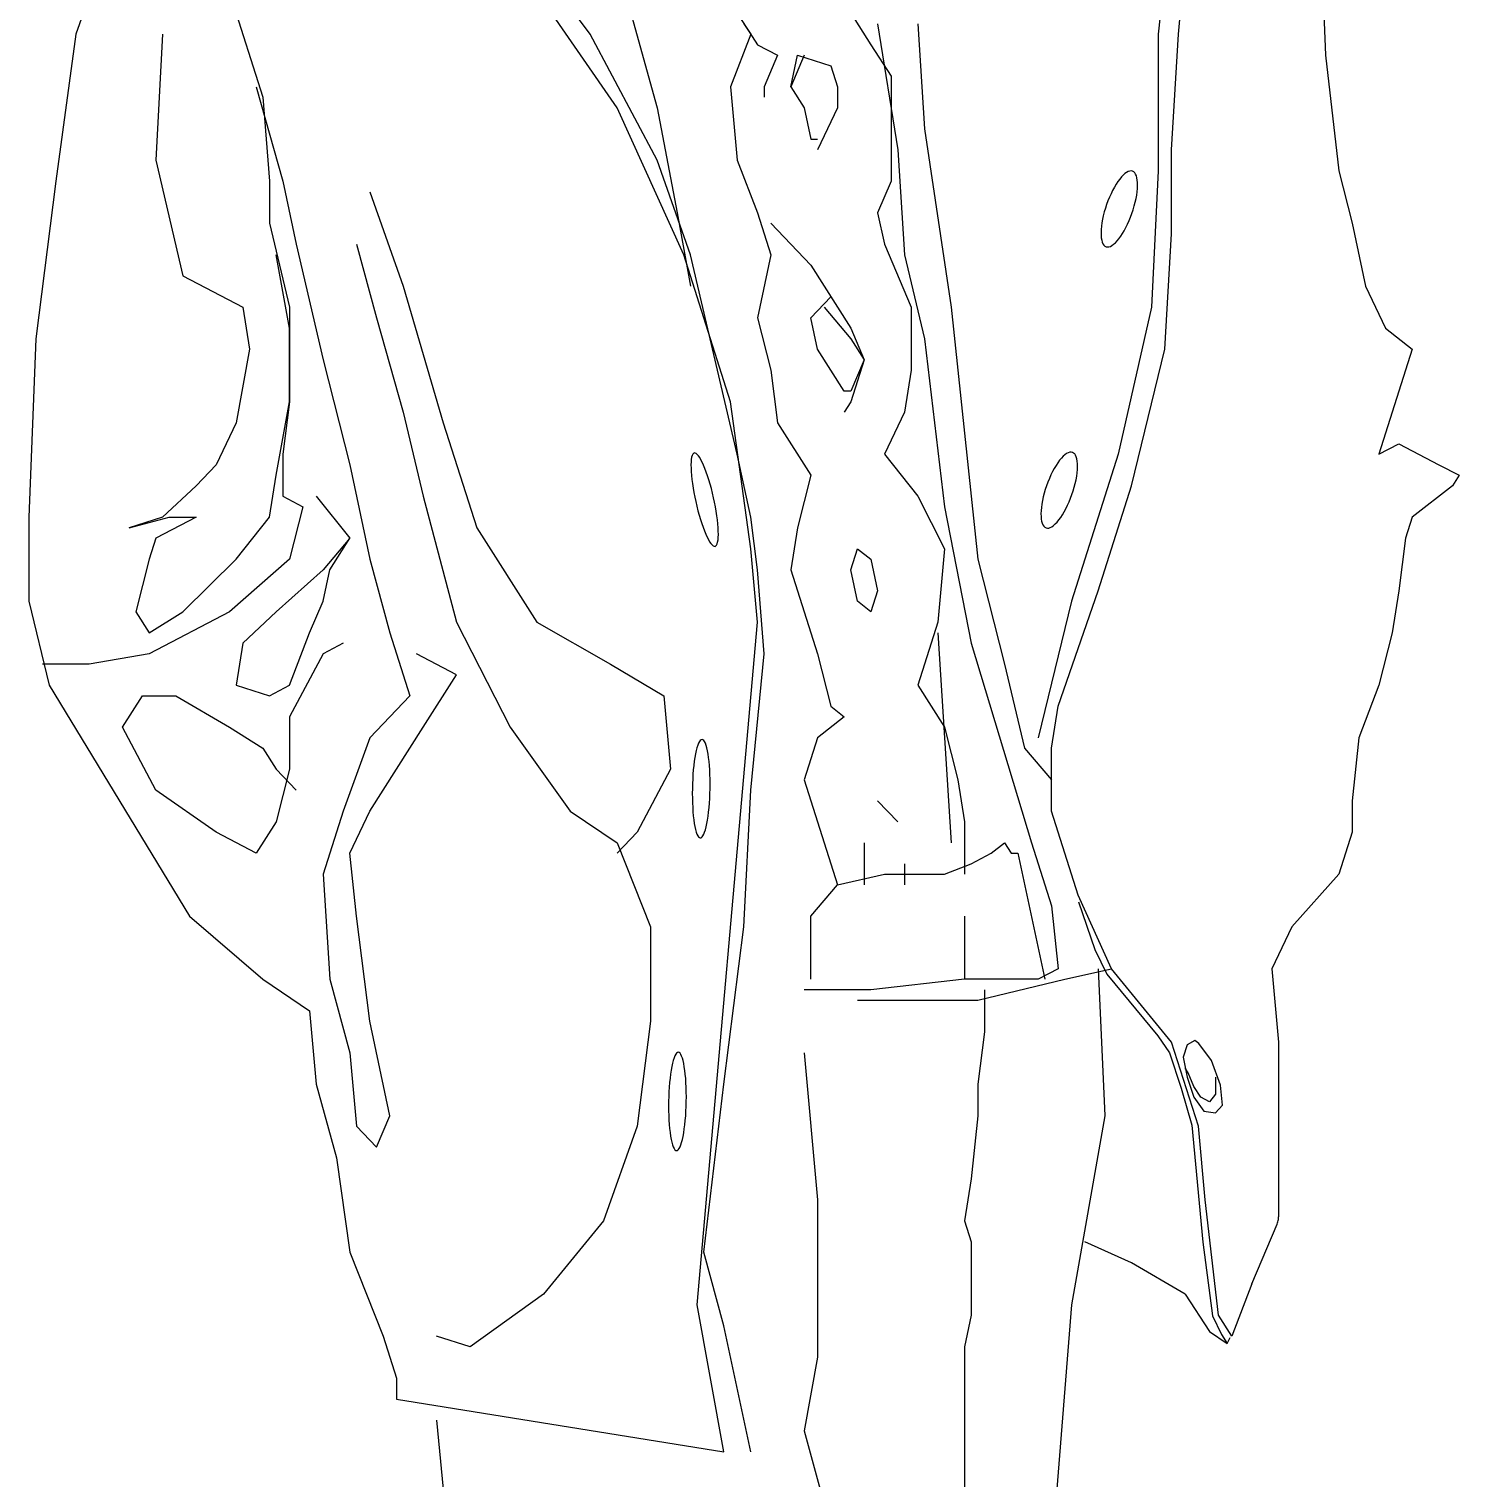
# Model space of a CAD drawing. Header units: millimetres. Extents: x -1628.6 to -1628.04, y 1864.31 to 1866.05.
# Drawn here: x -1628.603 to -1628.044, y 1865.103 to 1865.67 of the extents above; entities that cross this region are included whole.
import ezdxf

# ---------------------------------------------------------------- set-up
doc = ezdxf.new("R2010")
doc.units = ezdxf.units.MM
doc.header["$LTSCALE"] = 10
doc.layers.add('Humanos', color=2, linetype='Continuous')

msp = doc.modelspace()

# ---------------------------------------------------------------- linework, layer by layer
at = {"layer": 'Humanos'}
for p, q in [((-1628.5583, 1865.7417), (-1628.58442, 1865.66781)), ((-1628.09858, 1865.72527), (-1628.09597, 1865.6596)), ((-1628.15605, 1865.71707), (-1628.16127, 1865.66781)), ((-1628.37546, 1865.70475), (-1628.35717, 1865.63908)), ((-1628.15343, 1865.66781), (-1628.15082, 1865.69654)), ((-1628.37284, 1865.63908), (-1628.4068, 1865.68833)), ((-1628.38329, 1865.66781), (-1628.40158, 1865.69244)), ((-1628.52434, 1865.68423), (-1628.51128, 1865.64318)), ((-1628.32583, 1865.67601), (-1628.31799, 1865.6637)), ((-1628.28142, 1865.67601), (-1628.27359, 1865.6637)), ((-1628.32322, 1865.67191), (-1628.3206, 1865.66781)), ((-1628.27097, 1865.67191), (-1628.26314, 1865.62265)), ((-1628.2553, 1865.67191), (-1628.25269, 1865.63087)), ((-1628.58442, 1865.66781), (-1628.59225, 1865.61034)), ((-1628.55046, 1865.66781), (-1628.55307, 1865.61855)), ((-1628.35717, 1865.61855), (-1628.38329, 1865.66781)), ((-1628.3206, 1865.66781), (-1628.32844, 1865.64728)), ((-1628.16127, 1865.66781), (-1628.16127, 1865.61445)), ((-1628.15605, 1865.62265), (-1628.15343, 1865.66781)), ((-1628.31799, 1865.6637), (-1628.31016, 1865.6596)), ((-1628.31016, 1865.6596), (-1628.31538, 1865.64728)), ((-1628.30493, 1865.64728), (-1628.30232, 1865.6596)), ((-1628.29971, 1865.6596), (-1628.30493, 1865.64728)), ((-1628.30232, 1865.6596), (-1628.28926, 1865.6555)), ((-1628.27359, 1865.6637), (-1628.26575, 1865.65138)), ((-1628.09597, 1865.6596), (-1628.09074, 1865.61445)), ((-1628.28926, 1865.6555), (-1628.28665, 1865.64728)), ((-1628.26575, 1865.65138), (-1628.26575, 1865.63087)), ((-1628.51389, 1865.64728), (-1628.50345, 1865.61034)), ((-1628.51128, 1865.64318), (-1628.50867, 1865.61034)), ((-1628.32844, 1865.64728), (-1628.32583, 1865.61855)), ((-1628.31538, 1865.64728), (-1628.31538, 1865.64318)), ((-1628.30493, 1865.64728), (-1628.29971, 1865.63908)), ((-1628.28665, 1865.64728), (-1628.28665, 1865.63908)), ((-1628.34672, 1865.58161), (-1628.37284, 1865.63908)), ((-1628.35717, 1865.63908), (-1628.34934, 1865.59803)), ((-1628.29971, 1865.63908), (-1628.2971, 1865.62677)), ((-1628.28665, 1865.63908), (-1628.29448, 1865.62265)), ((-1628.26575, 1865.63087), (-1628.26575, 1865.61034)), ((-1628.25269, 1865.63087), (-1628.24224, 1865.56108)), ((-1628.2971, 1865.62677), (-1628.29448, 1865.62677)), ((-1628.26314, 1865.62265), (-1628.26053, 1865.58161)), ((-1628.15605, 1865.58982), (-1628.15605, 1865.62265)), ((-1628.55307, 1865.61855), (-1628.54263, 1865.5734)), ((-1628.34411, 1865.58161), (-1628.35717, 1865.61855)), ((-1628.32583, 1865.61855), (-1628.31799, 1865.59803)), ((-1628.16127, 1865.61445), (-1628.16388, 1865.56108)), ((-1628.09074, 1865.61445), (-1628.08552, 1865.59393)), ((-1628.59225, 1865.61034), (-1628.60009, 1865.54877)), ((-1628.50867, 1865.61034), (-1628.50867, 1865.59393)), ((-1628.50345, 1865.61034), (-1628.49822, 1865.58571)), ((-1628.26575, 1865.61034), (-1628.27097, 1865.59803)), ((-1628.46949, 1865.60624), (-1628.45643, 1865.5693)), ((-1628.34934, 1865.59803), (-1628.34411, 1865.5693)), ((-1628.31799, 1865.59803), (-1628.31277, 1865.58161)), ((-1628.27097, 1865.59803), (-1628.26836, 1865.58571)), ((-1628.50867, 1865.59393), (-1628.50083, 1865.56108)), ((-1628.31277, 1865.59393), (-1628.2971, 1865.57751)), ((-1628.08552, 1865.59393), (-1628.0803, 1865.5693)), ((-1628.49822, 1865.58571), (-1628.48777, 1865.54057)), ((-1628.47471, 1865.58571), (-1628.46688, 1865.55698)), ((-1628.26836, 1865.58571), (-1628.25791, 1865.56108)), ((-1628.15866, 1865.54467), (-1628.15605, 1865.58982)), ((-1628.50083, 1865.55288), (-1628.50606, 1865.58161)), ((-1628.32844, 1865.52414), (-1628.34672, 1865.58161)), ((-1628.32583, 1865.50362), (-1628.34411, 1865.58161)), ((-1628.31277, 1865.58161), (-1628.31799, 1865.55698)), ((-1628.26053, 1865.58161), (-1628.25269, 1865.54877)), ((-1628.2971, 1865.57751), (-1628.28142, 1865.55288)), ((-1628.54263, 1865.5734), (-1628.51912, 1865.56108)), ((-1628.45643, 1865.5693), (-1628.44076, 1865.51594)), ((-1628.0803, 1865.5693), (-1628.07246, 1865.55288)), ((-1628.2971, 1865.55698), (-1628.28926, 1865.5652)), ((-1628.51912, 1865.56108), (-1628.51651, 1865.54467)), ((-1628.50083, 1865.56108), (-1628.50083, 1865.52414)), ((-1628.46688, 1865.55698), (-1628.45643, 1865.52004)), ((-1628.31799, 1865.55698), (-1628.31277, 1865.53647)), ((-1628.29448, 1865.54467), (-1628.2971, 1865.55698)), ((-1628.29187, 1865.56108), (-1628.28142, 1865.54877)), ((-1628.25791, 1865.56108), (-1628.25791, 1865.53647)), ((-1628.24224, 1865.56108), (-1628.23702, 1865.51184)), ((-1628.16388, 1865.56108), (-1628.17694, 1865.50362)), ((-1628.50083, 1865.52414), (-1628.50083, 1865.55288)), ((-1628.28142, 1865.55288), (-1628.2762, 1865.54057)), ((-1628.07246, 1865.55288), (-1628.06201, 1865.54467)), ((-1628.60009, 1865.54877), (-1628.6027, 1865.479)), ((-1628.28142, 1865.54877), (-1628.2762, 1865.54057)), ((-1628.25269, 1865.54877), (-1628.24485, 1865.4831)), ((-1628.51651, 1865.54467), (-1628.52173, 1865.51594)), ((-1628.48777, 1865.54057), (-1628.47733, 1865.49952)), ((-1628.28403, 1865.52825), (-1628.29448, 1865.54467)), ((-1628.2762, 1865.54057), (-1628.28142, 1865.52414)), ((-1628.2762, 1865.54057), (-1628.28142, 1865.52825)), ((-1628.17172, 1865.49131), (-1628.15866, 1865.54467)), ((-1628.06201, 1865.54467), (-1628.06724, 1865.52825)), ((-1628.31277, 1865.53647), (-1628.31016, 1865.51594)), ((-1628.25791, 1865.53647), (-1628.26053, 1865.52004)), ((-1628.50606, 1865.49541), (-1628.50083, 1865.52414)), ((-1628.50083, 1865.52414), (-1628.50345, 1865.50362)), ((-1628.3206, 1865.46668), (-1628.32844, 1865.52414)), ((-1628.28142, 1865.52825), (-1628.28403, 1865.52825)), ((-1628.28142, 1865.52414), (-1628.28403, 1865.52004)), ((-1628.06724, 1865.52825), (-1628.07246, 1865.51184)), ((-1628.45643, 1865.52004), (-1628.44859, 1865.48721)), ((-1628.26053, 1865.52004), (-1628.26836, 1865.50362)), ((-1628.52173, 1865.51594), (-1628.52957, 1865.49952)), ((-1628.44076, 1865.51594), (-1628.4277, 1865.47489)), ((-1628.31016, 1865.51594), (-1628.2971, 1865.49541)), ((-1628.23702, 1865.51184), (-1628.23179, 1865.46258)), ((-1628.07246, 1865.51184), (-1628.07507, 1865.50362)), ((-1628.07507, 1865.50362), (-1628.06724, 1865.50773)), ((-1628.06724, 1865.50773), (-1628.05156, 1865.49952)), ((-1628.50345, 1865.50362), (-1628.50345, 1865.48721)), ((-1628.3206, 1865.479), (-1628.32583, 1865.50362)), ((-1628.26836, 1865.50362), (-1628.2553, 1865.48721)), ((-1628.17694, 1865.50362), (-1628.19523, 1865.44615)), ((-1628.52957, 1865.49952), (-1628.5374, 1865.49131)), ((-1628.50867, 1865.479), (-1628.50606, 1865.49541)), ((-1628.47733, 1865.49952), (-1628.46949, 1865.46258)), ((-1628.2971, 1865.49541), (-1628.30232, 1865.47489)), ((-1628.05156, 1865.49952), (-1628.04373, 1865.49541)), ((-1628.04373, 1865.49541), (-1628.04634, 1865.49131)), ((-1628.5374, 1865.49131), (-1628.55046, 1865.479)), ((-1628.18478, 1865.45027), (-1628.17172, 1865.49131)), ((-1628.04634, 1865.49131), (-1628.06201, 1865.479)), ((-1628.50345, 1865.48721), (-1628.49561, 1865.4831)), ((-1628.49039, 1865.48721), (-1628.47733, 1865.47078)), ((-1628.44859, 1865.48721), (-1628.43553, 1865.43795)), ((-1628.2553, 1865.48721), (-1628.24485, 1865.46668)), ((-1628.6027, 1865.479), (-1628.6027, 1865.44615)), ((-1628.55046, 1865.479), (-1628.56352, 1865.47489)), ((-1628.56352, 1865.47489), (-1628.54785, 1865.479)), ((-1628.5374, 1865.479), (-1628.55307, 1865.47078)), ((-1628.54785, 1865.479), (-1628.5374, 1865.479)), ((-1628.52173, 1865.46258), (-1628.50867, 1865.479)), ((-1628.49561, 1865.4831), (-1628.50083, 1865.46258)), ((-1628.31799, 1865.45847), (-1628.3206, 1865.479)), ((-1628.24485, 1865.4831), (-1628.23441, 1865.42974)), ((-1628.06201, 1865.479), (-1628.06462, 1865.47078)), ((-1628.4277, 1865.47489), (-1628.40419, 1865.43795)), ((-1628.30232, 1865.47489), (-1628.30493, 1865.45847)), ((-1628.55307, 1865.47078), (-1628.55569, 1865.46258)), ((-1628.47733, 1865.47078), (-1628.48777, 1865.45847)), ((-1628.48516, 1865.45847), (-1628.47733, 1865.47078)), ((-1628.31799, 1865.43795), (-1628.3206, 1865.46668)), ((-1628.28142, 1865.45847), (-1628.27881, 1865.46668)), ((-1628.27881, 1865.46668), (-1628.27359, 1865.46258)), ((-1628.24485, 1865.46668), (-1628.24747, 1865.43795)), ((-1628.06462, 1865.47078), (-1628.06724, 1865.45027)), ((-1628.55569, 1865.46258), (-1628.56091, 1865.44205)), ((-1628.54263, 1865.44205), (-1628.52173, 1865.46258)), ((-1628.50083, 1865.46258), (-1628.52434, 1865.44205)), ((-1628.46949, 1865.46258), (-1628.46165, 1865.43384)), ((-1628.27359, 1865.46258), (-1628.27097, 1865.45027)), ((-1628.23179, 1865.46258), (-1628.22135, 1865.42154)), ((-1628.48777, 1865.45847), (-1628.50606, 1865.44205)), ((-1628.48777, 1865.44615), (-1628.48516, 1865.45847)), ((-1628.31538, 1865.42564), (-1628.31799, 1865.45847)), ((-1628.30493, 1865.45847), (-1628.29448, 1865.42564)), ((-1628.27881, 1865.44615), (-1628.28142, 1865.45847)), ((-1628.27097, 1865.45027), (-1628.27359, 1865.44205)), ((-1628.20045, 1865.40511), (-1628.18478, 1865.45027)), ((-1628.06724, 1865.45027), (-1628.06985, 1865.43384)), ((-1628.6027, 1865.44615), (-1628.59487, 1865.41332)), ((-1628.493, 1865.43384), (-1628.48777, 1865.44615)), ((-1628.27359, 1865.44205), (-1628.27881, 1865.44615)), ((-1628.19523, 1865.44615), (-1628.20829, 1865.3928)), ((-1628.56091, 1865.44205), (-1628.55569, 1865.43384)), ((-1628.52434, 1865.44205), (-1628.55569, 1865.42564)), ((-1628.55569, 1865.43384), (-1628.54263, 1865.44205)), ((-1628.50606, 1865.44205), (-1628.51912, 1865.42974)), ((-1628.43553, 1865.43795), (-1628.41464, 1865.39691)), ((-1628.40419, 1865.43795), (-1628.37546, 1865.42154)), ((-1628.3415, 1865.17115), (-1628.31799, 1865.43795)), ((-1628.24747, 1865.43795), (-1628.2553, 1865.41332)), ((-1628.50083, 1865.41332), (-1628.493, 1865.43384)), ((-1628.46165, 1865.43384), (-1628.45643, 1865.41742)), ((-1628.24747, 1865.43384), (-1628.24485, 1865.3928)), ((-1628.06985, 1865.43384), (-1628.07507, 1865.41332)), ((-1628.51912, 1865.42974), (-1628.52173, 1865.41332)), ((-1628.47994, 1865.42974), (-1628.48777, 1865.42564)), ((-1628.23441, 1865.42974), (-1628.2109, 1865.35175)), ((-1628.57919, 1865.42154), (-1628.59748, 1865.42154)), ((-1628.55569, 1865.42564), (-1628.57919, 1865.42154)), ((-1628.48777, 1865.42564), (-1628.50083, 1865.40101)), ((-1628.43553, 1865.41742), (-1628.4512, 1865.42564)), ((-1628.37546, 1865.42154), (-1628.35456, 1865.40921)), ((-1628.3206, 1865.37228), (-1628.31538, 1865.42564)), ((-1628.29448, 1865.42564), (-1628.28926, 1865.40511)), ((-1628.22135, 1865.42154), (-1628.21351, 1865.38869)), ((-1628.45643, 1865.41742), (-1628.45382, 1865.40921)), ((-1628.44859, 1865.39691), (-1628.43553, 1865.41742)), ((-1628.59487, 1865.41332), (-1628.54001, 1865.32302)), ((-1628.52173, 1865.41332), (-1628.50867, 1865.40921)), ((-1628.50867, 1865.40921), (-1628.50083, 1865.41332)), ((-1628.2553, 1865.41332), (-1628.24485, 1865.39691)), ((-1628.07507, 1865.41332), (-1628.08291, 1865.3928)), ((-1628.56613, 1865.39691), (-1628.5583, 1865.40921)), ((-1628.5583, 1865.40921), (-1628.54524, 1865.40921)), ((-1628.54524, 1865.40921), (-1628.52434, 1865.39691)), ((-1628.45382, 1865.40921), (-1628.46949, 1865.3928)), ((-1628.35456, 1865.40921), (-1628.35195, 1865.38048)), ((-1628.28926, 1865.40511), (-1628.28403, 1865.40101)), ((-1628.20306, 1865.38869), (-1628.20045, 1865.40511)), ((-1628.50083, 1865.40101), (-1628.50083, 1865.38048)), ((-1628.28403, 1865.40101), (-1628.29448, 1865.3928)), ((-1628.55307, 1865.37228), (-1628.56613, 1865.39691)), ((-1628.52434, 1865.39691), (-1628.51128, 1865.38869)), ((-1628.46949, 1865.3928), (-1628.47994, 1865.36407)), ((-1628.46949, 1865.36407), (-1628.44859, 1865.39691)), ((-1628.41464, 1865.39691), (-1628.39113, 1865.36407)), ((-1628.29448, 1865.3928), (-1628.29971, 1865.37638)), ((-1628.24485, 1865.39691), (-1628.23963, 1865.37638)), ((-1628.24485, 1865.3928), (-1628.24224, 1865.35175)), ((-1628.08291, 1865.3928), (-1628.08552, 1865.36817)), ((-1628.51128, 1865.38869), (-1628.50606, 1865.38048)), ((-1628.21351, 1865.38869), (-1628.20306, 1865.37638)), ((-1628.20306, 1865.36407), (-1628.20306, 1865.38869)), ((-1628.50083, 1865.38048), (-1628.50606, 1865.35996)), ((-1628.50606, 1865.38048), (-1628.49822, 1865.37228)), ((-1628.35195, 1865.38048), (-1628.36501, 1865.35585)), ((-1628.29971, 1865.37638), (-1628.29187, 1865.35175)), ((-1628.23963, 1865.37638), (-1628.23702, 1865.35996)), ((-1628.52957, 1865.35585), (-1628.55307, 1865.37228)), ((-1628.32322, 1865.31891), (-1628.3206, 1865.37228)), ((-1628.27097, 1865.36817), (-1628.26314, 1865.35996)), ((-1628.08552, 1865.36817), (-1628.08552, 1865.35585)), ((-1628.50606, 1865.35996), (-1628.51389, 1865.34765)), ((-1628.47994, 1865.36407), (-1628.48777, 1865.33944)), ((-1628.47733, 1865.34765), (-1628.46949, 1865.36407)), ((-1628.39113, 1865.36407), (-1628.37284, 1865.35175)), ((-1628.23702, 1865.35996), (-1628.23702, 1865.33944)), ((-1628.19261, 1865.33122), (-1628.20306, 1865.36407)), ((-1628.51389, 1865.34765), (-1628.52957, 1865.35585)), ((-1628.36501, 1865.35585), (-1628.37284, 1865.34765)), ((-1628.08552, 1865.35585), (-1628.09074, 1865.33944)), ((-1628.47471, 1865.32302), (-1628.47733, 1865.34765)), ((-1628.37284, 1865.35175), (-1628.35978, 1865.31891)), ((-1628.29187, 1865.35175), (-1628.28665, 1865.33534)), ((-1628.2762, 1865.35175), (-1628.2762, 1865.34354)), ((-1628.23441, 1865.34354), (-1628.22657, 1865.34765)), ((-1628.22657, 1865.34765), (-1628.22135, 1865.35175)), ((-1628.22135, 1865.35175), (-1628.21873, 1865.34765)), ((-1628.21873, 1865.34765), (-1628.21612, 1865.34765)), ((-1628.21612, 1865.34765), (-1628.20567, 1865.29839)), ((-1628.2109, 1865.35175), (-1628.20306, 1865.32712)), ((-1628.2762, 1865.34354), (-1628.2762, 1865.33534)), ((-1628.26053, 1865.34354), (-1628.26053, 1865.33534)), ((-1628.24485, 1865.33944), (-1628.23441, 1865.34354)), ((-1628.48777, 1865.33944), (-1628.48516, 1865.29839)), ((-1628.28665, 1865.33534), (-1628.26836, 1865.33944)), ((-1628.26836, 1865.33944), (-1628.25791, 1865.33944)), ((-1628.25791, 1865.33944), (-1628.24485, 1865.33944)), ((-1628.09074, 1865.33944), (-1628.10903, 1865.31891)), ((-1628.2971, 1865.32302), (-1628.28665, 1865.33534)), ((-1628.17955, 1865.3025), (-1628.19261, 1865.33122)), ((-1628.20306, 1865.32712), (-1628.20045, 1865.3025)), ((-1628.19253, 1865.32867), (-1628.18602, 1865.31002)), ((-1628.54001, 1865.32302), (-1628.51128, 1865.29839)), ((-1628.46949, 1865.28198), (-1628.47471, 1865.32302)), ((-1628.35978, 1865.31891), (-1628.35978, 1865.28198)), ((-1628.33105, 1865.25735), (-1628.32322, 1865.31891)), ((-1628.2971, 1865.29839), (-1628.2971, 1865.32302)), ((-1628.23702, 1865.32302), (-1628.23702, 1865.29839)), ((-1628.10903, 1865.31891), (-1628.11686, 1865.3025)), ((-1628.18602, 1865.31002), (-1628.18142, 1865.30039)), ((-1628.20045, 1865.3025), (-1628.20829, 1865.29839)), ((-1628.19784, 1865.29839), (-1628.17955, 1865.3025)), ((-1628.18478, 1865.3025), (-1628.18217, 1865.24504)), ((-1628.15605, 1865.27377), (-1628.17955, 1865.3025)), ((-1628.11686, 1865.3025), (-1628.11425, 1865.27377)), ((-1628.51128, 1865.29839), (-1628.493, 1865.28608)), ((-1628.48516, 1865.29839), (-1628.47733, 1865.26965)), ((-1628.23702, 1865.29839), (-1628.27359, 1865.29428)), ((-1628.20829, 1865.29839), (-1628.23702, 1865.29839)), ((-1628.23179, 1865.29018), (-1628.19784, 1865.29839)), ((-1628.18142, 1865.30039), (-1628.16151, 1865.27631)), ((-1628.27359, 1865.29428), (-1628.29971, 1865.29428)), ((-1628.22918, 1865.29428), (-1628.22918, 1865.27787)), ((-1628.493, 1865.28608), (-1628.49039, 1865.25735)), ((-1628.27881, 1865.29018), (-1628.23179, 1865.29018)), ((-1628.46165, 1865.24504), (-1628.46949, 1865.28198)), ((-1628.35978, 1865.28198), (-1628.36501, 1865.24092)), ((-1628.22918, 1865.27787), (-1628.23179, 1865.25735)), ((-1628.16151, 1865.27631), (-1628.15691, 1865.26969)), ((-1628.1456, 1865.24092), (-1628.15605, 1865.27377)), ((-1628.14695, 1865.2745), (-1628.15002, 1865.2727)), ((-1628.14542, 1865.27331), (-1628.14695, 1865.2745)), ((-1628.11425, 1865.27377), (-1628.11425, 1865.25735)), ((-1628.47733, 1865.26965), (-1628.47471, 1865.24092)), ((-1628.29971, 1865.26965), (-1628.29448, 1865.21219)), ((-1628.15691, 1865.26969), (-1628.15231, 1865.25585)), ((-1628.15002, 1865.2727), (-1628.15155, 1865.26789)), ((-1628.14044, 1865.26668), (-1628.14542, 1865.27331)), ((-1628.15155, 1865.26789), (-1628.15002, 1865.26006)), ((-1628.14963, 1865.26186), (-1628.15078, 1865.26368)), ((-1628.13699, 1865.25705), (-1628.14044, 1865.26668)), ((-1628.49039, 1865.25735), (-1628.48255, 1865.22861)), ((-1628.33889, 1865.19167), (-1628.33105, 1865.25735)), ((-1628.23179, 1865.25735), (-1628.23179, 1865.24504)), ((-1628.15002, 1865.26006), (-1628.14734, 1865.25224)), ((-1628.14734, 1865.25646), (-1628.14963, 1865.26186)), ((-1628.13891, 1865.26006), (-1628.13891, 1865.25344)), ((-1628.13623, 1865.24923), (-1628.13699, 1865.25705)), ((-1628.11425, 1865.25735), (-1628.11425, 1865.23272)), ((-1628.15231, 1865.25585), (-1628.1481, 1865.24141)), ((-1628.14465, 1865.25224), (-1628.14734, 1865.25646)), ((-1628.14734, 1865.25224), (-1628.14351, 1865.24683)), ((-1628.14121, 1865.25043), (-1628.14465, 1865.25224)), ((-1628.13891, 1865.25344), (-1628.14121, 1865.25043)), ((-1628.14351, 1865.24683), (-1628.13891, 1865.24622)), ((-1628.13891, 1865.24622), (-1628.13623, 1865.24923)), ((-1628.47471, 1865.24092), (-1628.46688, 1865.23272)), ((-1628.46688, 1865.23272), (-1628.46165, 1865.24504)), ((-1628.36501, 1865.24092), (-1628.37807, 1865.20398)), ((-1628.23179, 1865.24504), (-1628.23441, 1865.22041)), ((-1628.18217, 1865.24504), (-1628.19523, 1865.17115)), ((-1628.1481, 1865.24141), (-1628.14389, 1865.19567)), ((-1628.14298, 1865.21219), (-1628.1456, 1865.24092)), ((-1628.48255, 1865.22861), (-1628.47733, 1865.19167)), ((-1628.11425, 1865.23272), (-1628.11425, 1865.20553)), ((-1628.23441, 1865.22041), (-1628.23702, 1865.20398)), ((-1628.29448, 1865.21219), (-1628.29448, 1865.15062)), ((-1628.13776, 1865.16705), (-1628.14298, 1865.21219)), ((-1628.37807, 1865.20398), (-1628.40158, 1865.17525)), ((-1628.23702, 1865.20398), (-1628.23441, 1865.19578)), ((-1628.1247, 1865.17935), (-1628.1148, 1865.20268)), ((-1628.23441, 1865.19578), (-1628.23441, 1865.18757)), ((-1628.17172, 1865.18757), (-1628.19, 1865.19578)), ((-1628.14389, 1865.19567), (-1628.14006, 1865.16678)), ((-1628.47733, 1865.19167), (-1628.46427, 1865.15884)), ((-1628.33105, 1865.16294), (-1628.33889, 1865.19167)), ((-1628.23441, 1865.18757), (-1628.23441, 1865.16705)), ((-1628.15082, 1865.17525), (-1628.17172, 1865.18757)), ((-1628.1247, 1865.17935), (-1628.13254, 1865.15884)), ((-1628.40158, 1865.17525), (-1628.43031, 1865.15472)), ((-1628.15082, 1865.17525), (-1628.14121, 1865.16076)), ((-1628.33105, 1865.11368), (-1628.3415, 1865.17115)), ((-1628.23441, 1865.16705), (-1628.23702, 1865.15472)), ((-1628.19523, 1865.17115), (-1628.20567, 1865.03979)), ((-1628.14006, 1865.16678), (-1628.13661, 1865.15956)), ((-1628.13254, 1865.15884), (-1628.13776, 1865.16705)), ((-1628.3206, 1865.11368), (-1628.33105, 1865.16294)), ((-1628.14121, 1865.16076), (-1628.13431, 1865.15595)), ((-1628.46427, 1865.15884), (-1628.45904, 1865.14242)), ((-1628.43031, 1865.15472), (-1628.44337, 1865.15884)), ((-1628.23702, 1865.15472), (-1628.23702, 1865.12599)), ((-1628.13661, 1865.15956), (-1628.13431, 1865.15595)), ((-1628.13431, 1865.15595), (-1628.13316, 1865.15835)), ((-1628.29448, 1865.15062), (-1628.29971, 1865.12189)), ((-1628.45904, 1865.14242), (-1628.45904, 1865.13421)), ((-1628.45904, 1865.13421), (-1628.33105, 1865.11368)), ((-1628.44337, 1865.12599), (-1628.43553, 1865.04391)), ((-1628.29971, 1865.12189), (-1628.29187, 1865.09316)), ((-1628.23702, 1865.12599), (-1628.23702, 1865.07264))]:
    msp.add_line(p, q, dxfattribs=at)
for points in [[(-1628.17186, 1865.61436), (-1628.17242, 1865.61432), (-1628.17301, 1865.61413), (-1628.17364, 1865.61381), (-1628.1743, 1865.61333), (-1628.17497, 1865.61274), (-1628.17567, 1865.61201), (-1628.17637, 1865.61116), (-1628.17707, 1865.6102), (-1628.17777, 1865.60914), (-1628.17845, 1865.60799), (-1628.17912, 1865.60675), (-1628.17976, 1865.60545), (-1628.18037, 1865.60408), (-1628.18094, 1865.60268), (-1628.18147, 1865.60124), (-1628.18195, 1865.59979), (-1628.18238, 1865.59833), (-1628.18276, 1865.59688), (-1628.18307, 1865.59546), (-1628.18332, 1865.59407), (-1628.1835, 1865.59274), (-1628.18362, 1865.59149), (-1628.18367, 1865.5903), (-1628.18365, 1865.5892), (-1628.18356, 1865.5882), (-1628.1834, 1865.58731), (-1628.18318, 1865.58653), (-1628.18289, 1865.58589), (-1628.18255, 1865.58537), (-1628.18214, 1865.58499), (-1628.18168, 1865.58475), (-1628.18117, 1865.58465), (-1628.18061, 1865.58469), (-1628.18002, 1865.58488), (-1628.17939, 1865.5852), (-1628.17873, 1865.58568), (-1628.17805, 1865.58627), (-1628.17736, 1865.58699), (-1628.17666, 1865.58785), (-1628.17596, 1865.58881), (-1628.17526, 1865.58986), (-1628.17458, 1865.59101), (-1628.17391, 1865.59226), (-1628.17327, 1865.59356), (-1628.17266, 1865.59493), (-1628.17209, 1865.59633), (-1628.17156, 1865.59777), (-1628.17108, 1865.59922), (-1628.17065, 1865.60068), (-1628.17027, 1865.60212), (-1628.16996, 1865.60355), (-1628.16971, 1865.60494), (-1628.16952, 1865.60626), (-1628.16941, 1865.60752), (-1628.16936, 1865.60871), (-1628.16938, 1865.60981), (-1628.16947, 1865.61081), (-1628.16962, 1865.61169), (-1628.16985, 1865.61248), (-1628.17013, 1865.61312), (-1628.17048, 1865.61364), (-1628.17089, 1865.61402), (-1628.17135, 1865.61426), (-1628.17186, 1865.61436)], [(-1628.34298, 1865.50395), (-1628.34326, 1865.50362), (-1628.3435, 1865.50311), (-1628.34368, 1865.50243), (-1628.34382, 1865.50159), (-1628.34391, 1865.50061), (-1628.34395, 1865.49948), (-1628.34393, 1865.49822), (-1628.34387, 1865.49685), (-1628.34375, 1865.49536), (-1628.34358, 1865.49379), (-1628.34337, 1865.49213), (-1628.34311, 1865.49042), (-1628.34281, 1865.48867), (-1628.34246, 1865.48689), (-1628.34208, 1865.4851), (-1628.34166, 1865.48331), (-1628.34122, 1865.48155), (-1628.34075, 1865.47983), (-1628.34026, 1865.47817), (-1628.33975, 1865.47658), (-1628.33923, 1865.47509), (-1628.33871, 1865.47369), (-1628.33818, 1865.47242), (-1628.33766, 1865.47127), (-1628.33715, 1865.47026), (-1628.33665, 1865.46941), (-1628.33617, 1865.46871), (-1628.33572, 1865.46817), (-1628.33529, 1865.46782), (-1628.33489, 1865.46763), (-1628.33453, 1865.46762), (-1628.33421, 1865.46778), (-1628.33393, 1865.46811), (-1628.33369, 1865.46862), (-1628.33351, 1865.4693), (-1628.33337, 1865.47014), (-1628.33328, 1865.47113), (-1628.33324, 1865.47225), (-1628.33326, 1865.47351), (-1628.33332, 1865.47489), (-1628.33344, 1865.47637), (-1628.3336, 1865.47795), (-1628.33382, 1865.47961), (-1628.33408, 1865.48131), (-1628.33438, 1865.48307), (-1628.33473, 1865.48485), (-1628.33511, 1865.48664), (-1628.33552, 1865.48843), (-1628.33597, 1865.49018), (-1628.33644, 1865.4919), (-1628.33693, 1865.49356), (-1628.33744, 1865.49515), (-1628.33795, 1865.49665), (-1628.33848, 1865.49804), (-1628.339, 1865.49931), (-1628.33953, 1865.50046), (-1628.34004, 1865.50147), (-1628.34054, 1865.50233), (-1628.34102, 1865.50303), (-1628.34147, 1865.50356), (-1628.3419, 1865.50391), (-1628.3423, 1865.5041), (-1628.34266, 1865.50412), (-1628.34298, 1865.50395)], [(-1628.19533, 1865.50445), (-1628.19589, 1865.5044), (-1628.19648, 1865.50421), (-1628.19711, 1865.50389), (-1628.19777, 1865.50342), (-1628.19845, 1865.50282), (-1628.19914, 1865.5021), (-1628.19984, 1865.50125), (-1628.20054, 1865.50029), (-1628.20124, 1865.49923), (-1628.20192, 1865.49808), (-1628.20259, 1865.49684), (-1628.20323, 1865.49553), (-1628.20384, 1865.49417), (-1628.20441, 1865.49277), (-1628.20494, 1865.49132), (-1628.20543, 1865.48987), (-1628.20586, 1865.48842), (-1628.20623, 1865.48697), (-1628.20654, 1865.48555), (-1628.20679, 1865.48416), (-1628.20698, 1865.48283), (-1628.20709, 1865.48157), (-1628.20714, 1865.48039), (-1628.20712, 1865.47929), (-1628.20703, 1865.47829), (-1628.20688, 1865.4774), (-1628.20665, 1865.47662), (-1628.20637, 1865.47598), (-1628.20602, 1865.47545), (-1628.20561, 1865.47508), (-1628.20515, 1865.47484), (-1628.20464, 1865.47473), (-1628.20409, 1865.47478), (-1628.20349, 1865.47497), (-1628.20286, 1865.47529), (-1628.20221, 1865.47576), (-1628.20153, 1865.47636), (-1628.20084, 1865.47708), (-1628.20013, 1865.47793), (-1628.19943, 1865.47889), (-1628.19874, 1865.47995), (-1628.19805, 1865.4811), (-1628.19738, 1865.48234), (-1628.19674, 1865.48365), (-1628.19613, 1865.48501), (-1628.19556, 1865.48641), (-1628.19503, 1865.48786), (-1628.19455, 1865.48931), (-1628.19412, 1865.49076), (-1628.19375, 1865.49221), (-1628.19343, 1865.49363), (-1628.19318, 1865.49502), (-1628.193, 1865.49635), (-1628.19288, 1865.49761), (-1628.19283, 1865.49879), (-1628.19285, 1865.49989), (-1628.19294, 1865.50089), (-1628.1931, 1865.50178), (-1628.19332, 1865.50256), (-1628.19361, 1865.5032), (-1628.19396, 1865.50372), (-1628.19436, 1865.5041), (-1628.19482, 1865.50434), (-1628.19533, 1865.50445)], [(-1628.33995, 1865.39203), (-1628.34029, 1865.39176), (-1628.34063, 1865.39131), (-1628.34096, 1865.39067), (-1628.34128, 1865.38987), (-1628.34159, 1865.3889), (-1628.34188, 1865.38779), (-1628.34216, 1865.38653), (-1628.34241, 1865.38513), (-1628.34264, 1865.38361), (-1628.34284, 1865.382), (-1628.34302, 1865.38029), (-1628.34317, 1865.37853), (-1628.34328, 1865.3767), (-1628.34336, 1865.37483), (-1628.34341, 1865.37294), (-1628.34343, 1865.37105), (-1628.34341, 1865.36919), (-1628.34336, 1865.36736), (-1628.34328, 1865.36558), (-1628.34317, 1865.36387), (-1628.34302, 1865.36224), (-1628.34284, 1865.36073), (-1628.34264, 1865.35933), (-1628.34241, 1865.35806), (-1628.34216, 1865.35692), (-1628.34188, 1865.35595), (-1628.34159, 1865.35513), (-1628.34128, 1865.35449), (-1628.34096, 1865.35403), (-1628.34062, 1865.35374), (-1628.34029, 1865.35365), (-1628.33994, 1865.35373), (-1628.3396, 1865.354), (-1628.33926, 1865.35445), (-1628.33893, 1865.35509), (-1628.33861, 1865.35589), (-1628.3383, 1865.35686), (-1628.33801, 1865.35798), (-1628.33773, 1865.35923), (-1628.33748, 1865.36063), (-1628.33725, 1865.36215), (-1628.33705, 1865.36376), (-1628.33687, 1865.36547), (-1628.33672, 1865.36724), (-1628.33661, 1865.36906), (-1628.33653, 1865.37094), (-1628.33648, 1865.37282), (-1628.33646, 1865.37471), (-1628.33648, 1865.37657), (-1628.33653, 1865.37841), (-1628.33661, 1865.38019), (-1628.33672, 1865.38189), (-1628.33687, 1865.38352), (-1628.33705, 1865.38504), (-1628.33725, 1865.38643), (-1628.33748, 1865.3877), (-1628.33773, 1865.38884), (-1628.33801, 1865.38981), (-1628.3383, 1865.39063), (-1628.33861, 1865.39127), (-1628.33893, 1865.39174), (-1628.33926, 1865.39202), (-1628.3396, 1865.39212), (-1628.33995, 1865.39203)], [(-1628.34924, 1865.26977), (-1628.34958, 1865.2695), (-1628.34992, 1865.26905), (-1628.35025, 1865.26841), (-1628.35057, 1865.26762), (-1628.35088, 1865.26664), (-1628.35117, 1865.26553), (-1628.35145, 1865.26427), (-1628.3517, 1865.26287), (-1628.35193, 1865.26135), (-1628.35213, 1865.25974), (-1628.35231, 1865.25803), (-1628.35246, 1865.25627), (-1628.35257, 1865.25444), (-1628.35265, 1865.25257), (-1628.3527, 1865.25068), (-1628.35272, 1865.2488), (-1628.3527, 1865.24693), (-1628.35265, 1865.2451), (-1628.35257, 1865.24332), (-1628.35246, 1865.24161), (-1628.35231, 1865.23999), (-1628.35213, 1865.23847), (-1628.35193, 1865.23707), (-1628.3517, 1865.2358), (-1628.35145, 1865.23466), (-1628.35117, 1865.23369), (-1628.35088, 1865.23287), (-1628.35057, 1865.23223), (-1628.35025, 1865.23177), (-1628.34992, 1865.23148), (-1628.34958, 1865.23139), (-1628.34923, 1865.23147), (-1628.34889, 1865.23174), (-1628.34855, 1865.23219), (-1628.34822, 1865.23283), (-1628.3479, 1865.23363), (-1628.34759, 1865.2346), (-1628.3473, 1865.23572), (-1628.34702, 1865.23697), (-1628.34677, 1865.23837), (-1628.34654, 1865.23989), (-1628.34634, 1865.2415), (-1628.34616, 1865.24321), (-1628.34601, 1865.24498), (-1628.3459, 1865.2468), (-1628.34582, 1865.24868), (-1628.34577, 1865.25056), (-1628.34575, 1865.25245), (-1628.34577, 1865.25431), (-1628.34582, 1865.25615), (-1628.3459, 1865.25793), (-1628.34601, 1865.25963), (-1628.34616, 1865.26126), (-1628.34634, 1865.26278), (-1628.34654, 1865.26418), (-1628.34677, 1865.26545), (-1628.34702, 1865.26658), (-1628.3473, 1865.26756), (-1628.34759, 1865.26837), (-1628.3479, 1865.26901), (-1628.34822, 1865.26948), (-1628.34856, 1865.26976), (-1628.34889, 1865.26986), (-1628.34924, 1865.26977)], [(-1628.1148, 1865.20268), (-1628.11464, 1865.20312), (-1628.1145, 1865.20357), (-1628.11439, 1865.20404), (-1628.11432, 1865.20453), (-1628.11427, 1865.20503), (-1628.11425, 1865.20553)]]:
    msp.add_lwpolyline(points, dxfattribs=at)

doc.saveas('drawing.dxf')
